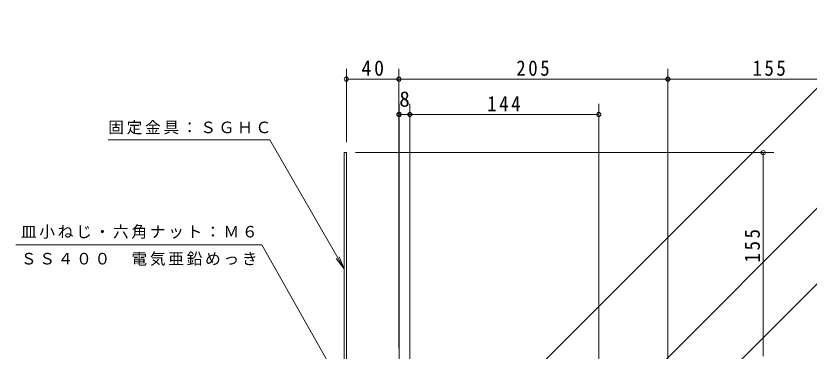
# Model space of a CAD drawing. Units: millimetres at full size, sheet at 1:4. Extents: x -455 to 478, y -549 to 503.
# Drawn here: x -455 to 150, y -141 to 114 of the extents above; entities that cross this region are included whole.
import ezdxf
from ezdxf.enums import TextEntityAlignment as Align

# ---------------------------------------------------------------- set-up
doc = ezdxf.new("R2010")
doc.units = ezdxf.units.MM
doc.header["$LTSCALE"] = 4
doc.header["$PDMODE"] = 32
doc.header["$PDSIZE"] = 3.2
for name, color, linetype, lineweight in [('0-4_その他', 7, 'Continuous', 9), ('0-5_寸法', 7, 'Continuous', 9), ('0-8', 2, 'Continuous', 9)]:
    doc.layers.add(name, color=color, linetype=linetype, lineweight=lineweight)
doc.styles.add('ＭＳ ゴシック', font='')
doc.styles.get('ＭＳ ゴシック').set_extended_font_data('MS Gothic')

msp = doc.modelspace()

# ---------------------------------------------------------------- linework, layer by layer
at = {"layer": '0-4_その他'}
for p, q in [((-202.843, 73.81), (-202.843, 17.866)), ((-162.843, 73.81), (-162.843, -139.134)), ((42.157, 73.81), (42.157, -344.133)), ((-202.843, 65.81), (-162.843, 65.81)), ((-162.843, 65.81), (42.157, 65.81)), ((42.157, 65.81), (197.157, 65.81)), ((-162.493, 46.904), (-162.493, -192.066)), ((-154.493, 46.904), (-154.493, -190.811)), ((-10.493, 46.904), (-10.493, -334.782)), ((-162.493, 38.904), (-154.493, 38.904)), ((-154.493, 38.904), (-10.493, 38.904)), ((122.9, 9.866), (-195.785, 9.866)), ((114.9, -145.134), (114.9, 9.866))]:
    msp.add_line(p, q, dxfattribs=at)
for p in [(-202.843, 65.81), (-162.843, 65.81), (42.157, 65.81), (-162.843, 38.904), (-162.493, 38.904), (-154.493, 38.904), (-10.493, 38.904), (114.9, 9.866)]:
    msp.add_point(p, dxfattribs=at)
at = {"layer": '0-5_寸法'}
for p, q in [((-143.904, -240.761), (210.882, 114.026)), ((-384.309, 19.667), (-261.241, 19.667)), ((-204.443, -78.709), (-261.241, 19.667)), ((-119.765, -308.163), (210.882, 22.484)), ((-63.883, -309.891), (210.882, -35.126)), ((-204.443, -78.709), (-210.531, -70.776)), ((-204.443, -78.709), (-208.27, -69.47))]:
    msp.add_line(p, q, dxfattribs=at)
msp.add_lwpolyline([(-203.924, -172.362), (-267.186, -60.479), (-454.765, -60.479)], dxfattribs=at)
at = {"layer": '0-8'}
for p, q in [((-204.443, 9.866), (-202.843, 9.866)), ((-204.443, 9.866), (-204.443, -350.134)), ((-202.843, 9.866), (-202.843, -350.134))]:
    msp.add_line(p, q, dxfattribs=at)

# ---------------------------------------------------------------- texts
at = {"layer": '0-4_その他', "color": 2, "style": 'ＭＳ ゴシック'}
msp.add_text('8', height=11.73, dxfattribs=at).set_placement((-162.493, 41.304), align=Align.BOTTOM_LEFT)
at = {"layer": '0-4_その他', "color": 2, "char_height": 11.73, "attachment_point": 7, "style": 'ＭＳ ゴシック'}
for s, insert in [('\\T1.27;\\W0.95;40', (-191.343, 68.21)), ('\\T1.27;\\W0.9;205', (-73.343, 68.21)), ('\\T1.27;\\W0.9;155', (106.657, 68.21)), ('\\T1.27;\\W0.9;144', (-95.493, 41.304))]:
    msp.add_mtext(s, dxfattribs=dict(at, insert=insert))
at = {"layer": '0-4_その他', "color": 2, "insert": (112.5, -73.754), "char_height": 11.73, "attachment_point": 7, "rotation": 90, "style": 'ＭＳ ゴシック'}
msp.add_mtext('\\T1.27;\\W0.9;155', dxfattribs=at)
at = {"layer": '0-5_寸法', "char_height": 8.798, "attachment_point": 7, "style": 'ＭＳ ゴシック'}
for s, insert in [('\\T1.17;固定金具：ＳＧＨＣ', (-384.424, 23.661)), ('\\T1.17;皿小ねじ・六角ナット：Ｍ６', (-450.976, -55.774)), ('\\T1.17;ＳＳ４００\u3000電気亜鉛めっき', (-450.976, -76.377))]:
    msp.add_mtext(s, dxfattribs=dict(at, insert=insert))

doc.saveas('drawing.dxf')
